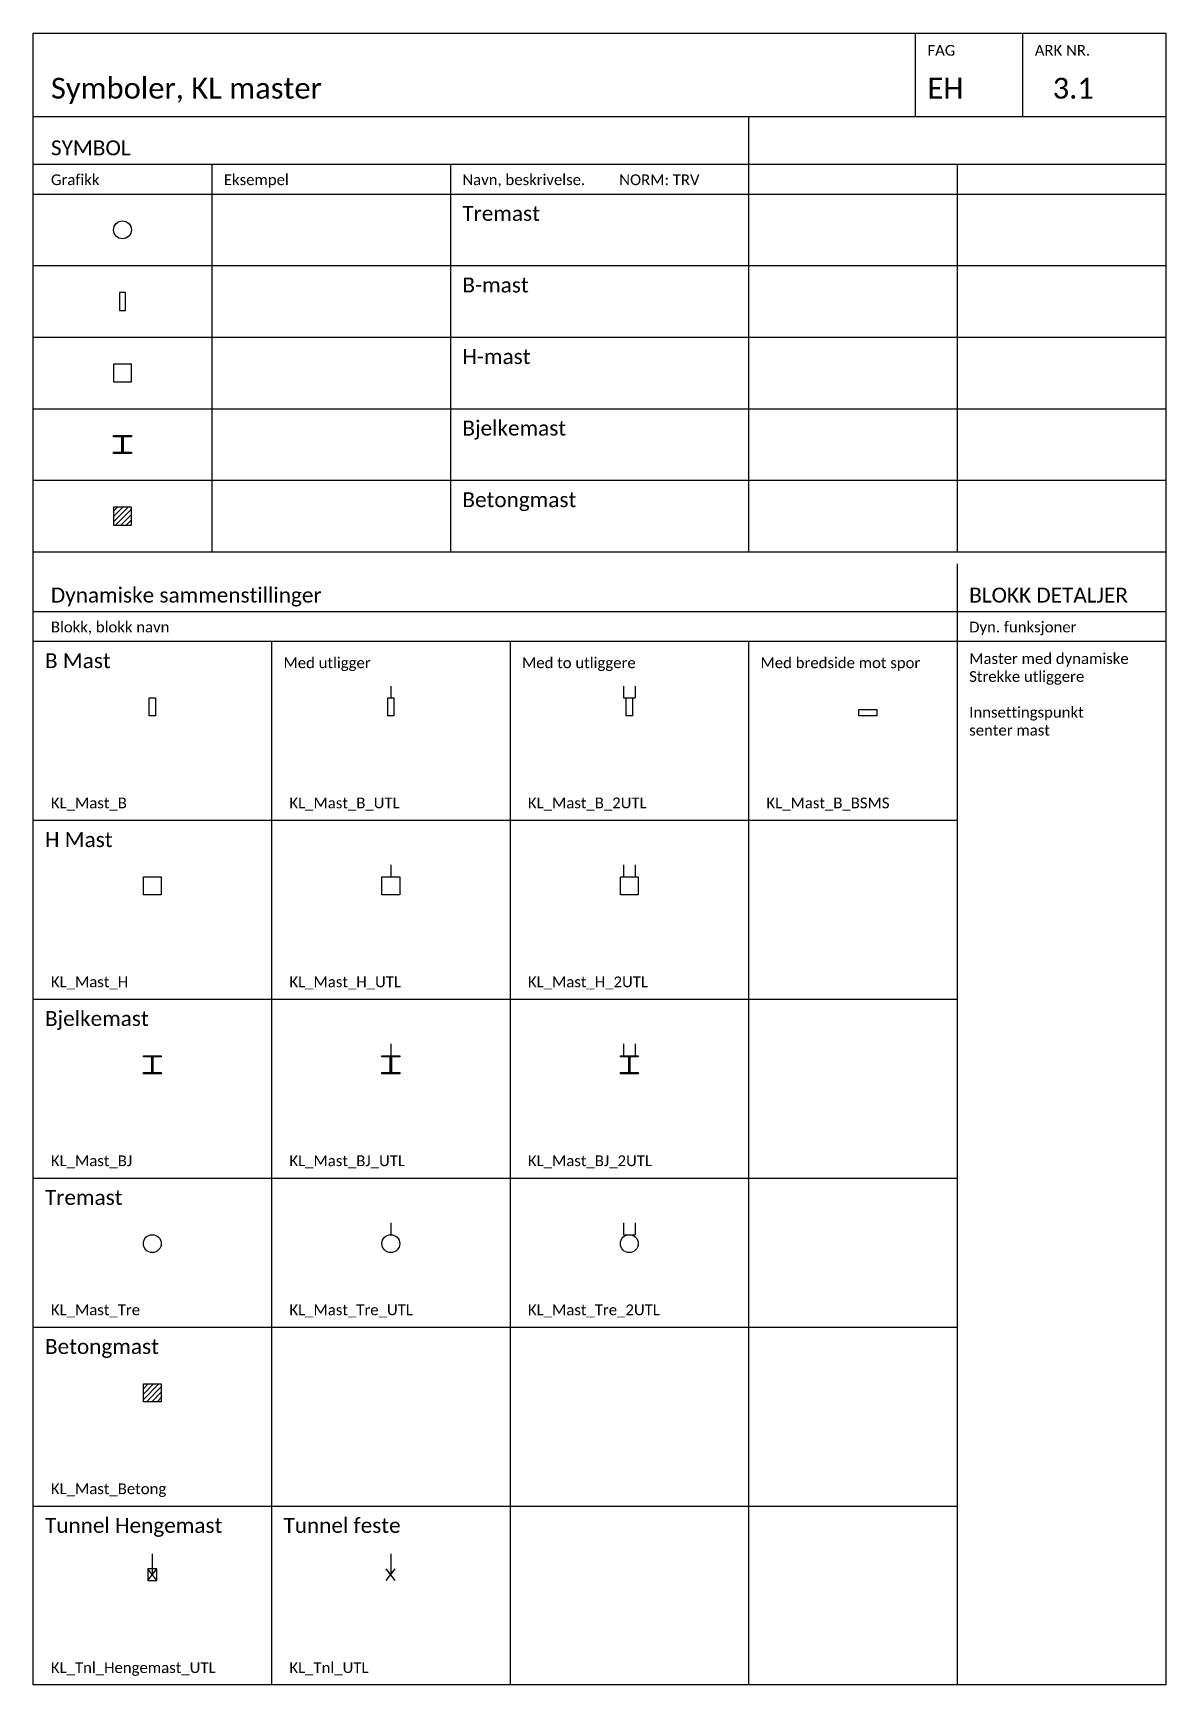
# Paper-space layout '3.1 Symboler' of a CAD drawing. Header units: millimetres. Extents: x 0 to 190, y 0 to 277.
# The model-space entities are those that its viewports show. They can reach past a viewport. Long polylines and large blocks are cut down to what shows.
import ezdxf
from ezdxf.enums import TextEntityAlignment as Align

# ---------------------------------------------------------------- set-up
doc = ezdxf.new("R2010")
doc.units = ezdxf.units.MM
for name, color, linetype in [('JBTEH_ATT_mastenr', 2, 'Continuous'), ('JBTEH_ATT_Tekst', 2, 'Continuous'), ('JBTEH_Komponenter', 4, 'Continuous'), ('RAMME', 5, 'Continuous'), ('RAMME SYMBOLER', 4, 'Continuous'), ('RAMME TEKST', 7, 'Continuous')]:
    doc.layers.add(name, color=color, linetype=linetype)
doc.layers.add('JBTEH_ATT_OBJEKTID', color=2, linetype='Continuous', lineweight=25)
doc.styles.add('Calibri', font='calibri.ttf')
doc.styles.add('ISO25', font='isocp.shx', dxfattribs={"width": 0.9, "height": 2.5})

# ---------------------------------------------------------------- blocks, each defined once
blk = doc.blocks.new('KL_Mast_B')
blk.add_lwpolyline([(-0.525, 1.5), (0.525, 1.5), (0.525, -1.5), (-0.525, -1.5)], close=True)
at = {"layer": 'JBTEH_ATT_mastenr', "style": 'ISO25'}
blk.add_attdef('MASTENR', text='', height=2.5, dxfattribs=at).set_placement((0, -4.9), align=Align.MIDDLE)
at = {"layer": 'JBTEH_ATT_OBJEKTID', "style": 'ISO25'}
blk.add_attdef('OBJEKTID', text='', height=2.5, dxfattribs=at).set_placement((0, -12.9), align=Align.MIDDLE)
at = {"layer": 'JBTEH_ATT_Tekst', "style": 'ISO25'}
blk.add_attdef('TEKST', text='', height=2.5, dxfattribs=at).set_placement((0, -8.9), align=Align.MIDDLE)
blk = doc.blocks.new('*U40')
blk.add_line((0, 3.5), (0, 1.5))
blk.add_lwpolyline([(-0.525, 1.5), (0.525, 1.5), (0.525, -1.5), (-0.525, -1.5)], close=True)
at = {"layer": 'JBTEH_ATT_mastenr', "style": 'ISO25'}
blk.add_attdef('MASTENR', text='', height=2.5, dxfattribs=at).set_placement((0, -4.9), align=Align.MIDDLE)
at = {"layer": 'JBTEH_ATT_OBJEKTID', "style": 'ISO25'}
blk.add_attdef('OBJEKTID', text='', height=2.5, dxfattribs=at).set_placement((0, -12.9), align=Align.MIDDLE)
at = {"layer": 'JBTEH_ATT_Tekst', "style": 'ISO25'}
blk.add_attdef('TEKST', text='', height=2.5, dxfattribs=at).set_placement((0, -8.9), align=Align.MIDDLE)
blk = doc.blocks.new('*U39')
for p, q in [((-1, 3.5), (-1, 1.5)), ((1, 3.5), (1, 1.5)), ((-1, 1.5), (1, 1.5))]:
    blk.add_line(p, q)
blk.add_lwpolyline([(-0.525, 1.5), (0.525, 1.5), (0.525, -1.5), (-0.525, -1.5)], close=True)
at = {"layer": 'JBTEH_ATT_mastenr', "style": 'ISO25'}
blk.add_attdef('MASTENR', text='', height=2.5, dxfattribs=at).set_placement((0, -4.9), align=Align.MIDDLE)
at = {"layer": 'JBTEH_ATT_OBJEKTID', "style": 'ISO25'}
blk.add_attdef('OBJEKTID', text='', height=2.5, dxfattribs=at).set_placement((0, -12.9), align=Align.MIDDLE)
at = {"layer": 'JBTEH_ATT_Tekst', "style": 'ISO25'}
blk.add_attdef('TEKST', text='', height=2.5, dxfattribs=at).set_placement((0, -8.9), align=Align.MIDDLE)
blk = doc.blocks.new('KL_Mast_B_BSMS')
blk.add_lwpolyline([(-1.5, -0.525), (-1.5, 0.525), (1.5, 0.525), (1.5, -0.525)], close=True)
at = {"layer": 'JBTEH_ATT_mastenr', "style": 'ISO25'}
blk.add_attdef('MASTENR', text='', height=2.5, dxfattribs=at).set_placement((0, -4.9), align=Align.MIDDLE)
at = {"layer": 'JBTEH_ATT_OBJEKTID', "style": 'ISO25'}
blk.add_attdef('OBJEKTID', text='', height=2.5, dxfattribs=at).set_placement((0, -12.9), align=Align.MIDDLE)
at = {"layer": 'JBTEH_ATT_Tekst', "style": 'ISO25'}
blk.add_attdef('TEKST', text='', height=2.5, dxfattribs=at).set_placement((0, -8.9), align=Align.MIDDLE)
blk = doc.blocks.new('KL_Mast_H')
blk.add_lwpolyline([(-1.5, 1.5), (1.5, 1.5), (1.5, -1.5), (-1.5, -1.5)], close=True)
at = {"layer": 'JBTEH_ATT_mastenr', "style": 'ISO25'}
blk.add_attdef('MASTENR', text='', height=2.5, dxfattribs=at).set_placement((0, -4.9), align=Align.MIDDLE)
at = {"layer": 'JBTEH_ATT_OBJEKTID', "style": 'ISO25'}
blk.add_attdef('OBJEKTID', text='', height=2.5, dxfattribs=at).set_placement((0, -12.9), align=Align.MIDDLE)
at = {"layer": 'JBTEH_ATT_Tekst', "style": 'ISO25'}
blk.add_attdef('TEKST', text='', height=2.5, dxfattribs=at).set_placement((0, -8.9), align=Align.MIDDLE)
blk = doc.blocks.new('*U41')
blk.add_line((0, 3.5), (0, 1.5))
blk.add_lwpolyline([(-1.5, 1.5), (1.5, 1.5), (1.5, -1.5), (-1.5, -1.5)], close=True)
at = {"layer": 'JBTEH_ATT_mastenr', "style": 'ISO25'}
blk.add_attdef('MASTENR', text='', height=2.5, dxfattribs=at).set_placement((0, -4.9), align=Align.MIDDLE)
at = {"layer": 'JBTEH_ATT_OBJEKTID', "style": 'ISO25'}
blk.add_attdef('OBJEKTID', text='', height=2.5, dxfattribs=at).set_placement((0, -12.9), align=Align.MIDDLE)
at = {"layer": 'JBTEH_ATT_Tekst', "style": 'ISO25'}
blk.add_attdef('TEKST', text='', height=2.5, dxfattribs=at).set_placement((0, -8.9), align=Align.MIDDLE)
blk = doc.blocks.new('*U42')
for p, q in [((-1, 3.5), (-1, 1.5)), ((1, 3.5), (1, 1.5))]:
    blk.add_line(p, q)
blk.add_lwpolyline([(-1.5, 1.5), (1.5, 1.5), (1.5, -1.5), (-1.5, -1.5)], close=True)
at = {"layer": 'JBTEH_ATT_mastenr', "style": 'ISO25'}
blk.add_attdef('MASTENR', text='', height=2.5, dxfattribs=at).set_placement((0, -4.9), align=Align.MIDDLE)
at = {"layer": 'JBTEH_ATT_OBJEKTID', "style": 'ISO25'}
blk.add_attdef('OBJEKTID', text='', height=2.5, dxfattribs=at).set_placement((0, -12.9), align=Align.MIDDLE)
at = {"layer": 'JBTEH_ATT_Tekst', "style": 'ISO25'}
blk.add_attdef('TEKST', text='', height=2.5, dxfattribs=at).set_placement((0, -8.9), align=Align.MIDDLE)
blk = doc.blocks.new('KL_Mast_BJ')
h = blk.add_hatch(color=256)
h.dxf.hatch_style = 1
edge = h.paths.add_edge_path()
edge.add_line((-1.5, -1.3), (-0.24, -1.3))
edge.add_arc((-0.24, -1.15), 0.15, 270, 360)
edge.add_line((-0.09, -1.15), (-0.09, 1.15))
edge.add_arc((-0.24, 1.15), 0.15, 360, 450)
edge.add_line((-0.24, 1.3), (-1.5, 1.3))
edge.add_line((-1.5, 1.3), (-1.5, 1.5))
edge.add_line((-1.5, 1.5), (1.5, 1.5))
edge.add_line((1.5, 1.5), (1.5, 1.3))
edge.add_line((1.5, 1.3), (0.24, 1.3))
edge.add_arc((0.24, 1.15), 0.15, 90, 180)
edge.add_line((0.09, 1.15), (0.09, -1.15))
edge.add_arc((0.24, -1.15), 0.15, 180, 270)
edge.add_line((0.24, -1.3), (1.5, -1.3))
edge.add_line((1.5, -1.3), (1.5, -1.5))
edge.add_line((1.5, -1.5), (-1.5, -1.5))
edge.add_line((-1.5, -1.5), (-1.5, -1.3))
blk.add_lwpolyline([(-1.5, -1.3), (-0.24, -1.3, 0.414214), (-0.09, -1.15), (-0.09, 1.15, 0.414214), (-0.24, 1.3), (-1.5, 1.3), (-1.5, 1.5), (1.5, 1.5), (1.5, 1.3), (0.24, 1.3, 0.414214), (0.09, 1.15), (0.09, -1.15, 0.414214), (0.24, -1.3), (1.5, -1.3), (1.5, -1.5), (-1.5, -1.5)], format="xyb", close=True)
at = {"layer": 'JBTEH_ATT_mastenr', "style": 'ISO25'}
blk.add_attdef('MASTENR', text='', height=2.5, dxfattribs=at).set_placement((0, -4.9), align=Align.MIDDLE)
at = {"layer": 'JBTEH_ATT_OBJEKTID', "style": 'ISO25'}
blk.add_attdef('OBJEKTID', text='', height=2.5, dxfattribs=at).set_placement((0, -12.9), align=Align.MIDDLE)
at = {"layer": 'JBTEH_ATT_Tekst', "style": 'ISO25'}
blk.add_attdef('TEKST', text='', height=2.5, dxfattribs=at).set_placement((0, -8.9), align=Align.MIDDLE)
blk = doc.blocks.new('*U43')
h = blk.add_hatch(color=256)
h.dxf.hatch_style = 1
edge = h.paths.add_edge_path()
edge.add_line((-1.5, -1.3), (-0.24, -1.3))
edge.add_arc((-0.24, -1.15), 0.15, 270, 360)
edge.add_line((-0.09, -1.15), (-0.09, 1.15))
edge.add_arc((-0.24, 1.15), 0.15, 360, 450)
edge.add_line((-0.24, 1.3), (-1.5, 1.3))
edge.add_line((-1.5, 1.3), (-1.5, 1.5))
edge.add_line((-1.5, 1.5), (1.5, 1.5))
edge.add_line((1.5, 1.5), (1.5, 1.3))
edge.add_line((1.5, 1.3), (0.24, 1.3))
edge.add_arc((0.24, 1.15), 0.15, 90, 180)
edge.add_line((0.09, 1.15), (0.09, -1.15))
edge.add_arc((0.24, -1.15), 0.15, 180, 270)
edge.add_line((0.24, -1.3), (1.5, -1.3))
edge.add_line((1.5, -1.3), (1.5, -1.5))
edge.add_line((1.5, -1.5), (-1.5, -1.5))
edge.add_line((-1.5, -1.5), (-1.5, -1.3))
blk.add_line((0, 3.5), (0, 1.5))
blk.add_lwpolyline([(-1.5, -1.3), (-0.24, -1.3, 0.414214), (-0.09, -1.15), (-0.09, 1.15, 0.414214), (-0.24, 1.3), (-1.5, 1.3), (-1.5, 1.5), (1.5, 1.5), (1.5, 1.3), (0.24, 1.3, 0.414214), (0.09, 1.15), (0.09, -1.15, 0.414214), (0.24, -1.3), (1.5, -1.3), (1.5, -1.5), (-1.5, -1.5)], format="xyb", close=True)
at = {"layer": 'JBTEH_ATT_mastenr', "style": 'ISO25'}
blk.add_attdef('MASTENR', text='', height=2.5, dxfattribs=at).set_placement((0, -4.9), align=Align.MIDDLE)
at = {"layer": 'JBTEH_ATT_OBJEKTID', "style": 'ISO25'}
blk.add_attdef('OBJEKTID', text='', height=2.5, dxfattribs=at).set_placement((0, -12.9), align=Align.MIDDLE)
at = {"layer": 'JBTEH_ATT_Tekst', "style": 'ISO25'}
blk.add_attdef('TEKST', text='', height=2.5, dxfattribs=at).set_placement((0, -8.9), align=Align.MIDDLE)
blk = doc.blocks.new('*U44')
h = blk.add_hatch(color=256)
h.dxf.hatch_style = 1
edge = h.paths.add_edge_path()
edge.add_line((-1.5, -1.3), (-0.24, -1.3))
edge.add_arc((-0.24, -1.15), 0.15, 270, 360)
edge.add_line((-0.09, -1.15), (-0.09, 1.15))
edge.add_arc((-0.24, 1.15), 0.15, 360, 450)
edge.add_line((-0.24, 1.3), (-1.5, 1.3))
edge.add_line((-1.5, 1.3), (-1.5, 1.5))
edge.add_line((-1.5, 1.5), (1.5, 1.5))
edge.add_line((1.5, 1.5), (1.5, 1.3))
edge.add_line((1.5, 1.3), (0.24, 1.3))
edge.add_arc((0.24, 1.15), 0.15, 90, 180)
edge.add_line((0.09, 1.15), (0.09, -1.15))
edge.add_arc((0.24, -1.15), 0.15, 180, 270)
edge.add_line((0.24, -1.3), (1.5, -1.3))
edge.add_line((1.5, -1.3), (1.5, -1.5))
edge.add_line((1.5, -1.5), (-1.5, -1.5))
edge.add_line((-1.5, -1.5), (-1.5, -1.3))
for p, q in [((-1, 3.5), (-1, 1.5)), ((1, 3.5), (1, 1.5))]:
    blk.add_line(p, q)
blk.add_lwpolyline([(-1.5, -1.3), (-0.24, -1.3, 0.414214), (-0.09, -1.15), (-0.09, 1.15, 0.414214), (-0.24, 1.3), (-1.5, 1.3), (-1.5, 1.5), (1.5, 1.5), (1.5, 1.3), (0.24, 1.3, 0.414214), (0.09, 1.15), (0.09, -1.15, 0.414214), (0.24, -1.3), (1.5, -1.3), (1.5, -1.5), (-1.5, -1.5)], format="xyb", close=True)
at = {"layer": 'JBTEH_ATT_mastenr', "style": 'ISO25'}
blk.add_attdef('MASTENR', text='', height=2.5, dxfattribs=at).set_placement((0, -4.9), align=Align.MIDDLE)
at = {"layer": 'JBTEH_ATT_OBJEKTID', "style": 'ISO25'}
blk.add_attdef('OBJEKTID', text='', height=2.5, dxfattribs=at).set_placement((0, -12.9), align=Align.MIDDLE)
at = {"layer": 'JBTEH_ATT_Tekst', "style": 'ISO25'}
blk.add_attdef('TEKST', text='', height=2.5, dxfattribs=at).set_placement((0, -8.9), align=Align.MIDDLE)
blk = doc.blocks.new('KL_Mast_Tre')
blk.add_circle((0, 0), 1.5)
at = {"layer": 'JBTEH_ATT_mastenr', "style": 'ISO25'}
blk.add_attdef('MASTENR', text='', height=2.5, dxfattribs=at).set_placement((0, -4.9), align=Align.MIDDLE)
at = {"layer": 'JBTEH_ATT_OBJEKTID', "style": 'ISO25'}
blk.add_attdef('OBJEKTID', text='', height=2.5, dxfattribs=at).set_placement((0, -12.9), align=Align.MIDDLE)
at = {"layer": 'JBTEH_ATT_Tekst', "style": 'ISO25'}
blk.add_attdef('TEKST', text='', height=2.5, dxfattribs=at).set_placement((0, -8.9), align=Align.MIDDLE)
blk = doc.blocks.new('*U46')
blk.add_line((0, 3.5), (0, 1.5))
blk.add_circle((0, 0), 1.5)
at = {"layer": 'JBTEH_ATT_mastenr', "style": 'ISO25'}
blk.add_attdef('MASTENR', text='', height=2.5, dxfattribs=at).set_placement((0, -4.9), align=Align.MIDDLE)
at = {"layer": 'JBTEH_ATT_OBJEKTID', "style": 'ISO25'}
blk.add_attdef('OBJEKTID', text='', height=2.5, dxfattribs=at).set_placement((0, -12.9), align=Align.MIDDLE)
at = {"layer": 'JBTEH_ATT_Tekst', "style": 'ISO25'}
blk.add_attdef('TEKST', text='', height=2.5, dxfattribs=at).set_placement((0, -8.9), align=Align.MIDDLE)
blk = doc.blocks.new('*U45')
for p, q in [((-1, 3.5), (-1, 1.5)), ((1, 3.5), (1, 1.5)), ((-1, 1.5), (1, 1.5))]:
    blk.add_line(p, q)
blk.add_circle((0, 0), 1.5)
at = {"layer": 'JBTEH_ATT_mastenr', "style": 'ISO25'}
blk.add_attdef('MASTENR', text='', height=2.5, dxfattribs=at).set_placement((0, -4.9), align=Align.MIDDLE)
at = {"layer": 'JBTEH_ATT_OBJEKTID', "style": 'ISO25'}
blk.add_attdef('OBJEKTID', text='', height=2.5, dxfattribs=at).set_placement((0, -12.9), align=Align.MIDDLE)
at = {"layer": 'JBTEH_ATT_Tekst', "style": 'ISO25'}
blk.add_attdef('TEKST', text='', height=2.5, dxfattribs=at).set_placement((0, -8.9), align=Align.MIDDLE)
blk = doc.blocks.new('KL_Mast_Betong')
h = blk.add_hatch()
h.set_pattern_fill('ANSI31', color=256, scale=0.2)
h.paths.add_polyline_path([(-1.5, 1.5), (1.5, 1.5), (1.5, -1.5), (-1.5, -1.5)])
blk.add_lwpolyline([(-1.5, 1.5), (1.5, 1.5), (1.5, -1.5), (-1.5, -1.5)], close=True)
at = {"layer": 'JBTEH_ATT_mastenr', "style": 'ISO25'}
blk.add_attdef('MASTENR', text='', height=2.5, dxfattribs=at).set_placement((0, -4.9), align=Align.MIDDLE)
at = {"layer": 'JBTEH_ATT_OBJEKTID', "style": 'ISO25'}
blk.add_attdef('OBJEKTID', text='', height=2.5, dxfattribs=at).set_placement((0, -12.9), align=Align.MIDDLE)
at = {"layer": 'JBTEH_ATT_Tekst', "style": 'ISO25'}
blk.add_attdef('TEKST', text='', height=2.5, dxfattribs=at).set_placement((0, -8.9), align=Align.MIDDLE)
blk = doc.blocks.new('*U48')
for p, q in [((0, 3.5), (0, 0)), ((-0.75, -1), (0.75, 1)), ((0.75, -1), (-0.75, 1))]:
    blk.add_line(p, q)
blk.add_lwpolyline([(-0.75, -1), (0.75, -1), (0.75, 1), (-0.75, 1)], close=True)
at = {"layer": 'JBTEH_ATT_mastenr', "style": 'ISO25'}
blk.add_attdef('MASTENR', text='', height=2.5, dxfattribs=at).set_placement((0, -4.9), align=Align.MIDDLE)
at = {"layer": 'JBTEH_ATT_OBJEKTID', "style": 'ISO25'}
blk.add_attdef('OBJEKTID', text='', height=2.5, dxfattribs=at).set_placement((0, -12.9), align=Align.MIDDLE)
at = {"layer": 'JBTEH_ATT_Tekst', "style": 'ISO25'}
blk.add_attdef('TEKST', text='', height=2.5, dxfattribs=at).set_placement((0, -8.9), align=Align.MIDDLE)
blk = doc.blocks.new('*U47')
for p, q in [((0, 3.5), (0, 0)), ((-0.75, -1), (0.75, 1)), ((0.75, -1), (-0.75, 1))]:
    blk.add_line(p, q)
at = {"layer": 'JBTEH_ATT_mastenr', "style": 'ISO25'}
blk.add_attdef('MASTENR', text='', height=2.5, dxfattribs=at).set_placement((0, -4.9), align=Align.MIDDLE)
at = {"layer": 'JBTEH_ATT_OBJEKTID', "style": 'ISO25'}
blk.add_attdef('OBJEKTID', text='', height=2.5, dxfattribs=at).set_placement((0, -12.9), align=Align.MIDDLE)
at = {"layer": 'JBTEH_ATT_Tekst', "style": 'ISO25'}
blk.add_attdef('TEKST', text='', height=2.5, dxfattribs=at).set_placement((0, -8.9), align=Align.MIDDLE)

msp = doc.modelspace()

# ---------------------------------------------------------------- hatches: boundary and pattern name
at = {"layer": 'JBTEH_Komponenter'}
h = msp.add_hatch(color=256, dxfattribs=at)
h.dxf.hatch_style = 1
edge = h.paths.add_edge_path()
edge.add_line((13.5, -407.3), (14.76, -407.3))
edge.add_arc((14.76, -407.15), 0.15, 270, 360)
edge.add_line((14.91, -407.15), (14.91, -404.85))
edge.add_arc((14.76, -404.85), 0.15, 0, 90)
edge.add_line((14.76, -404.7), (13.5, -404.7))
edge.add_line((13.5, -404.7), (13.5, -404.5))
edge.add_line((13.5, -404.5), (16.5, -404.5))
edge.add_line((16.5, -404.5), (16.5, -404.7))
edge.add_line((16.5, -404.7), (15.24, -404.7))
edge.add_arc((15.24, -404.85), 0.15, 90, 180)
edge.add_line((15.09, -404.85), (15.09, -407.15))
edge.add_arc((15.24, -407.15), 0.15, 180, 270)
edge.add_line((15.24, -407.3), (16.5, -407.3))
edge.add_line((16.5, -407.3), (16.5, -407.5))
edge.add_line((16.5, -407.5), (13.5, -407.5))
edge.add_line((13.5, -407.5), (13.5, -407.3))
h = msp.add_hatch(dxfattribs=at)
h.set_pattern_fill('ANSI31', color=256, scale=0.2)
h.set_pattern_definition([(45, (9e-13, 1228), (-0.4490128, 0.4490128), [])])
h.paths.add_polyline_path([(13.5, -419.5), (16.5, -419.5), (16.5, -416.5), (13.5, -416.5)])

# ---------------------------------------------------------------- linework, layer by layer
at = {"color": 8}
msp.add_line((120, -352), (120, -412), dxfattribs=at)
at = {"layer": 'JBTEH_Komponenter'}
for points in [[(14.48, -383.5), (15.53, -383.5), (15.53, -380.5), (14.48, -380.5)], [(13.5, -395.5), (16.5, -395.5), (16.5, -392.5), (13.5, -392.5)], [(13.5, -419.5), (16.5, -419.5), (16.5, -416.5), (13.5, -416.5)]]:
    msp.add_lwpolyline(points, close=True, dxfattribs=at)
msp.add_lwpolyline([(13.5, -407.3), (14.76, -407.3, 0.414214), (14.91, -407.15), (14.91, -404.85, 0.414214), (14.76, -404.7), (13.5, -404.7), (13.5, -404.5), (16.5, -404.5), (16.5, -404.7), (15.24, -404.7, 0.414214), (15.09, -404.85), (15.09, -407.15, 0.414214), (15.24, -407.3), (16.5, -407.3), (16.5, -407.5), (13.5, -407.5)], format="xyb", close=True, dxfattribs=at)
msp.add_circle((15, -370), 1.5, dxfattribs=at)
at = {"layer": 'RAMME'}
msp.add_line((0, -351), (190, -351), dxfattribs=at)
msp.add_lwpolyline([(190, -614), (0, -614), (0, -337), (190, -337)], close=True, dxfattribs=at)
at = {"layer": 'RAMME SYMBOLER'}
for p, q in [((148, -351), (148, -337)), ((166, -351), (166, -337)), ((120, -351), (120, -424)), ((0, -359), (190, -359)), ((30, -359), (30, -424)), ((70, -359), (70, -424)), ((155, -359), (155, -424)), ((0, -364), (190, -364)), ((0, -376), (190, -376)), ((0, -388), (190, -388)), ((0, -400), (190, -400)), ((0, -412), (190, -412)), ((0, -424), (190, -424)), ((155, -426), (155, -614)), ((0, -434), (190, -434)), ((0, -439), (190, -439)), ((40, -439), (40, -614)), ((80, -439), (80, -614)), ((120, -439), (120, -614)), ((0, -469), (155, -469)), ((0, -499), (155, -499)), ((0, -529), (155, -529)), ((0, -554), (155, -554)), ((0, -584), (155, -584))]:
    msp.add_line(p, q, dxfattribs=at)

# ---------------------------------------------------------------- block references
at = {"layer": 'JBTEH_Komponenter'}
for name, p in [('KL_Mast_B', (20, -450)), ('*U40', (60, -450)), ('*U39', (100, -450)), ('KL_Mast_B_BSMS', (140, -450.98)), ('KL_Mast_H', (20, -480)), ('*U41', (60, -480)), ('*U42', (100, -480)), ('*U43', (60, -510)), ('*U44', (100, -510)), ('KL_Mast_BJ', (20, -510)), ('*U46', (60, -540)), ('*U45', (100, -540)), ('KL_Mast_Tre', (20, -540)), ('KL_Mast_Betong', (20, -565)), ('*U48', (20, -595.5)), ('*U47', (60, -595.5))]:
    msp.add_blockref(name, p, dxfattribs=at)

# ---------------------------------------------------------------- texts
at = {"layer": 'RAMME TEKST', "linetype": 'ByBlock', "style": 'Calibri'}
for s, height, p in [('FAG', 1.8, (150, -340.8)), ('ARK NR.', 1.8, (168, -340.8)), ('Symboler, KL master', 3.5, (3, -348)), ('EH', 3.5, (150, -348)), ('3.1', 3.5, (171, -348)), ('SYMBOL', 2.5, (3, -357.5)), ('Grafikk', 1.8, (3, -362.5)), ('Eksempel', 1.8, (32, -362.5)), ('Navn, beskrivelse.         NORM: TRV', 1.8, (72, -362.5)), ('Dynamiske sammenstillinger ', 2.5, (3, -432.5)), ('BLOKK DETALJER', 2.5, (157, -432.5)), ('Blokk, blokk navn', 1.8, (3, -437.5)), ('Dyn. funksjoner', 1.8, (157, -437.5)), ('B Mast', 2.5, (2, -443.5)), ('Med utligger', 1.8, (42, -443.5)), ('Med to utliggere', 1.8, (82, -443.5)), ('Med bredside mot spor', 1.8, (122, -443.5)), ('KL_Mast_B', 1.8, (3, -467)), ('KL_Mast_B_UTL', 1.8, (43, -467)), ('KL_Mast_B_2UTL', 1.8, (83, -467)), ('KL_Mast_B_BSMS', 1.8, (123, -467)), ('H Mast', 2.5, (2, -473.5)), ('KL_Mast_H', 1.8, (3, -497)), ('KL_Mast_H_UTL', 1.8, (43, -497)), ('KL_Mast_H_2UTL', 1.8, (83, -497)), ('Bjelkemast', 2.5, (2, -503.5)), ('KL_Mast_BJ', 1.8, (3, -527)), ('KL_Mast_BJ_UTL', 1.8, (43, -527)), ('KL_Mast_BJ_2UTL', 1.8, (83, -527)), ('Tremast', 2.5, (2, -533.5)), ('KL_Mast_Tre', 1.8, (3, -552)), ('KL_Mast_Tre_UTL', 1.8, (43, -552)), ('KL_Mast_Tre_2UTL', 1.8, (83, -552)), ('Betongmast', 2.5, (2, -558.5)), ('KL_Mast_Betong', 1.8, (3, -582)), ('Tunnel Hengemast', 2.5, (2, -588.5)), ('Tunnel feste', 2.5, (42, -588.5)), ('KL_Tnl_Hengemast_UTL', 1.8, (3, -612)), ('KL_Tnl_UTL', 1.8, (43, -612))]:
    msp.add_text(s, height=height, dxfattribs=at).set_placement(p)
at = {"layer": 'RAMME TEKST', "linetype": 'ByBlock', "attachment_point": 1, "style": 'Calibri'}
for s, width, gutter_width, insert, char_height in [('Tremast', 46, 6.5, (72, -366), 2.5), ('B-mast', 46, 6.5, (72, -378), 2.5), ('H-mast', 46, 6.5, (72, -390), 2.5), ('Bjelkemast', 46, 6.5, (72, -402), 2.5), ('Betongmast', 46, 6.5, (72, -414), 2.5), ('Master med dynamiske \\PStrekke utliggere\\P\\PInnsettingspunkt \\Psenter mast', 32, 12.5, (157, -441), 1.8)]:
    msp.add_mtext_dynamic_manual_height_columns(s, width=width, gutter_width=gutter_width, heights=[0], dxfattribs=dict(at, insert=insert, char_height=char_height))

psp = doc.layouts.new('3.1 Symboler')

# ---------------------------------------------------------------- viewports
at = {"layer": 'RAMME', "view_target_point": (95, -168.5)}
psp.add_viewport(center=(95, 138.5), size=(190, 277), view_center_point=(0, -307), view_height=277, dxfattribs=at)

doc.saveas('drawing.dxf')
